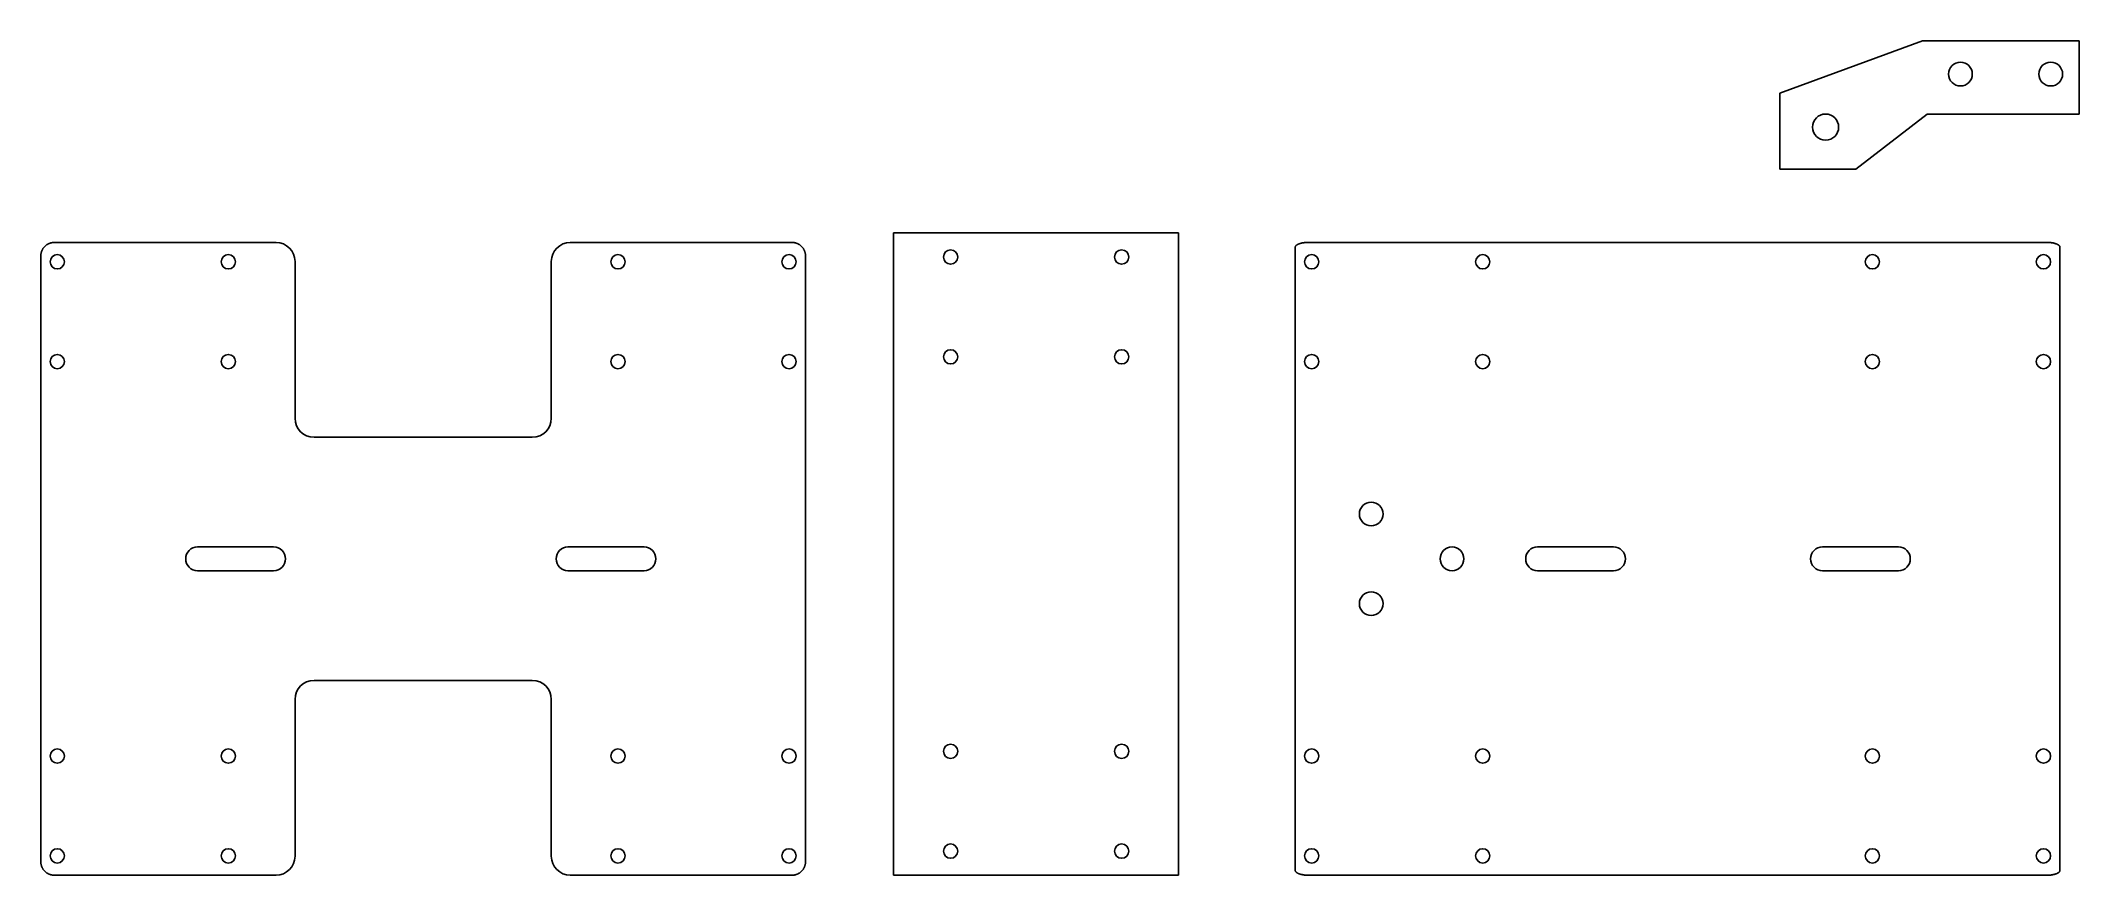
# Model space of a CAD drawing. Extents: x 221 to 650, y -425 to -249.
import ezdxf

# ---------------------------------------------------------------- set-up
doc = ezdxf.new("R2010")
doc.units = 0
doc.layers.add('ASSEMBLY', color=7, linetype='CONTINUOUS')
doc.layers.add('PLATFORM$CURVES', color=7, linetype='CONTINUOUS')

msp = doc.modelspace()

# ---------------------------------------------------------------- linework, layer by layer
at = {"layer": 'ASSEMBLY'}
for p, q in [((587, -260.43, 5.5), (617, -249.43, 5.5)), ((617, -249.43, 5.5), (650, -249.43, 5.5)), ((650, -249.43, 5.5), (650, -264.84, 5.5)), ((587, -276.43, 5.5), (587, -260.43, 5.5)), ((618, -264.84, 5.5), (603, -276.43, 5.5)), ((650, -264.84, 5.5), (618, -264.84, 5.5)), ((603, -276.43, 5.5), (587, -276.43, 5.5)), ((460.47, -289.86), (400.47, -289.86)), ((400.47, -289.86), (400.47, -425)), ((460.47, -425), (460.47, -289.86)), ((221.01, -294.46), (221, -294.56)), ((221, -294.56), (221, -294.66)), ((221, -294.66), (221, -294.76)), ((221, -294.76), (221, -294.86)), ((221, -294.86), (221, -422)), ((221.02, -294.36), (221.01, -294.46)), ((221.03, -294.26), (221.02, -294.36)), ((221.05, -294.16), (221.03, -294.26)), ((221.07, -294.07), (221.05, -294.16)), ((221.09, -293.97), (221.07, -294.07)), ((221.12, -293.87), (221.09, -293.97)), ((221.15, -293.78), (221.12, -293.87)), ((221.18, -293.69), (221.15, -293.78)), ((221.22, -293.59), (221.18, -293.69)), ((221.26, -293.5), (221.22, -293.59)), ((221.3, -293.41), (221.26, -293.5)), ((221.35, -293.33), (221.3, -293.41)), ((221.4, -293.24), (221.35, -293.33)), ((221.45, -293.16), (221.4, -293.24)), ((221.51, -293.07), (221.45, -293.16)), ((221.57, -292.99), (221.51, -293.07)), ((221.63, -292.92), (221.57, -292.99)), ((221.69, -292.84), (221.63, -292.92)), ((221.76, -292.77), (221.69, -292.84)), ((221.82, -292.69), (221.76, -292.77)), ((221.9, -292.62), (221.82, -292.69)), ((221.97, -292.56), (221.9, -292.62)), ((222.05, -292.49), (221.97, -292.56)), ((222.12, -292.43), (222.05, -292.49)), ((222.2, -292.37), (222.12, -292.43)), ((222.29, -292.32), (222.2, -292.37)), ((222.37, -292.26), (222.29, -292.32)), ((222.45, -292.21), (222.37, -292.26)), ((222.54, -292.17), (222.45, -292.21)), ((222.63, -292.12), (222.54, -292.17)), ((222.72, -292.08), (222.63, -292.12)), ((222.81, -292.05), (222.72, -292.08)), ((222.91, -292.01), (222.81, -292.05)), ((223, -291.98), (222.91, -292.01)), ((223.1, -291.95), (223, -291.98)), ((223.19, -291.93), (223.1, -291.95)), ((223.29, -291.91), (223.19, -291.93)), ((223.39, -291.89), (223.29, -291.91)), ((223.48, -291.87), (223.39, -291.89)), ((223.58, -291.86), (223.48, -291.87)), ((223.68, -291.86), (223.58, -291.86)), ((270.51, -291.86), (223.68, -291.86)), ((274.51, -328.86), (274.51, -295.86)), ((328.44, -295.86), (328.44, -328.86)), ((379.27, -291.86), (332.44, -291.86)), ((379.36, -291.86), (379.27, -291.86)), ((379.46, -291.87), (379.36, -291.86)), ((379.56, -291.89), (379.46, -291.87)), ((379.66, -291.91), (379.56, -291.89)), ((379.76, -291.93), (379.66, -291.91)), ((379.85, -291.95), (379.76, -291.93)), ((379.95, -291.98), (379.85, -291.95)), ((380.04, -292.01), (379.95, -291.98)), ((380.13, -292.05), (380.04, -292.01)), ((380.23, -292.08), (380.13, -292.05)), ((380.32, -292.12), (380.23, -292.08)), ((380.41, -292.17), (380.32, -292.12)), ((380.49, -292.21), (380.41, -292.17)), ((380.58, -292.26), (380.49, -292.21)), ((380.66, -292.32), (380.58, -292.26)), ((380.75, -292.37), (380.66, -292.32)), ((380.83, -292.43), (380.75, -292.37)), ((380.9, -292.49), (380.83, -292.43)), ((380.98, -292.56), (380.9, -292.49)), ((381.05, -292.62), (380.98, -292.56)), ((381.12, -292.69), (381.05, -292.62)), ((381.19, -292.77), (381.12, -292.69)), ((381.26, -292.84), (381.19, -292.77)), ((381.32, -292.92), (381.26, -292.84)), ((381.38, -292.99), (381.32, -292.92)), ((381.44, -293.07), (381.38, -292.99)), ((381.5, -293.16), (381.44, -293.07)), ((381.55, -293.24), (381.5, -293.16)), ((381.6, -293.33), (381.55, -293.24)), ((381.64, -293.41), (381.6, -293.33)), ((381.69, -293.5), (381.64, -293.41)), ((381.73, -293.59), (381.69, -293.5)), ((381.76, -293.69), (381.73, -293.59)), ((381.8, -293.78), (381.76, -293.69)), ((381.83, -293.87), (381.8, -293.78)), ((381.86, -293.97), (381.83, -293.87)), ((381.88, -294.07), (381.86, -293.97)), ((381.9, -294.16), (381.88, -294.07)), ((381.92, -294.26), (381.9, -294.16)), ((381.93, -294.36), (381.92, -294.26)), ((381.94, -294.46), (381.93, -294.36)), ((381.95, -294.56), (381.94, -294.46)), ((381.95, -294.66), (381.95, -294.56)), ((381.95, -294.76), (381.95, -294.66)), ((381.95, -294.86), (381.95, -294.76)), ((381.95, -422), (381.95, -294.86)), ((485.01, -292.82), (485, -292.83)), ((485, -292.83), (485, -292.84)), ((485, -292.84), (485, -292.85)), ((485, -292.85), (485, -292.86)), ((485, -292.86), (485, -292.87)), ((485, -292.87), (485, -292.89)), ((485, -292.89), (485, -423.97)), ((485.02, -292.77), (485.01, -292.78)), ((485.01, -292.78), (485.01, -292.79)), ((485.01, -292.79), (485.01, -292.81)), ((485.01, -292.81), (485.01, -292.82)), ((485.03, -292.73), (485.02, -292.75)), ((485.02, -292.75), (485.02, -292.76)), ((485.02, -292.76), (485.02, -292.77)), ((485.04, -292.71), (485.03, -292.72)), ((485.03, -292.72), (485.03, -292.73)), ((485.05, -292.69), (485.04, -292.7)), ((485.04, -292.7), (485.04, -292.71)), ((485.06, -292.67), (485.05, -292.69)), ((485.07, -292.65), (485.06, -292.66)), ((485.06, -292.66), (485.06, -292.67)), ((485.08, -292.64), (485.07, -292.65)), ((485.09, -292.63), (485.08, -292.64)), ((485.1, -292.6), (485.09, -292.61)), ((485.09, -292.61), (485.09, -292.63)), ((485.11, -292.59), (485.1, -292.6)), ((485.12, -292.58), (485.11, -292.59)), ((485.13, -292.57), (485.12, -292.58)), ((485.14, -292.55), (485.13, -292.57)), ((485.15, -292.54), (485.14, -292.55)), ((485.16, -292.53), (485.15, -292.54)), ((485.18, -292.52), (485.16, -292.53)), ((485.19, -292.51), (485.18, -292.52)), ((485.2, -292.49), (485.19, -292.51)), ((485.21, -292.48), (485.2, -292.49)), ((485.24, -292.46), (485.21, -292.48)), ((485.27, -292.44), (485.24, -292.46)), ((485.3, -292.41), (485.27, -292.44)), ((485.33, -292.39), (485.3, -292.41)), ((485.37, -292.37), (485.33, -292.39)), ((485.4, -292.34), (485.37, -292.37)), ((485.44, -292.32), (485.4, -292.34)), ((485.48, -292.3), (485.44, -292.32)), ((485.52, -292.28), (485.48, -292.3)), ((485.56, -292.26), (485.52, -292.28)), ((485.6, -292.24), (485.56, -292.26)), ((485.64, -292.22), (485.6, -292.24)), ((485.69, -292.2), (485.64, -292.22)), ((485.74, -292.18), (485.69, -292.2)), ((485.79, -292.16), (485.74, -292.18)), ((485.89, -292.12), (485.79, -292.16)), ((485.99, -292.09), (485.89, -292.12)), ((486.1, -292.05), (485.99, -292.09)), ((486.21, -292.02), (486.1, -292.05)), ((486.33, -292), (486.21, -292.02)), ((486.45, -291.97), (486.33, -292)), ((486.57, -291.95), (486.45, -291.97)), ((486.7, -291.93), (486.57, -291.95)), ((486.82, -291.91), (486.7, -291.93)), ((486.94, -291.89), (486.82, -291.91)), ((487.07, -291.88), (486.94, -291.89)), ((487.19, -291.87), (487.07, -291.88)), ((487.32, -291.86), (487.19, -291.87)), ((487.44, -291.86), (487.32, -291.86)), ((487.68, -291.86), (487.44, -291.86)), ((643.27, -291.86), (487.68, -291.86)), ((643.51, -291.86), (643.27, -291.86)), ((643.63, -291.86), (643.51, -291.86)), ((643.75, -291.87), (643.63, -291.86)), ((643.88, -291.88), (643.75, -291.87)), ((644, -291.89), (643.88, -291.88)), ((644.13, -291.91), (644, -291.89)), ((644.25, -291.93), (644.13, -291.91)), ((644.38, -291.95), (644.25, -291.93)), ((644.5, -291.97), (644.38, -291.95)), ((644.62, -292), (644.5, -291.97)), ((644.73, -292.02), (644.62, -292)), ((644.85, -292.05), (644.73, -292.02)), ((644.96, -292.09), (644.85, -292.05)), ((645.06, -292.12), (644.96, -292.09)), ((645.16, -292.16), (645.06, -292.12)), ((645.21, -292.18), (645.16, -292.16)), ((645.26, -292.2), (645.21, -292.18)), ((645.3, -292.22), (645.26, -292.2)), ((645.35, -292.24), (645.3, -292.22)), ((645.39, -292.26), (645.35, -292.24)), ((645.43, -292.28), (645.39, -292.26)), ((645.47, -292.3), (645.43, -292.28)), ((645.51, -292.32), (645.47, -292.3)), ((645.55, -292.34), (645.51, -292.32)), ((645.58, -292.37), (645.55, -292.34)), ((645.62, -292.39), (645.58, -292.37)), ((645.65, -292.41), (645.62, -292.39)), ((645.68, -292.44), (645.65, -292.41)), ((645.71, -292.46), (645.68, -292.44)), ((645.73, -292.48), (645.71, -292.46)), ((645.75, -292.49), (645.73, -292.48)), ((645.76, -292.51), (645.75, -292.49)), ((645.77, -292.52), (645.76, -292.51)), ((645.78, -292.53), (645.77, -292.52)), ((645.79, -292.54), (645.78, -292.53)), ((645.81, -292.55), (645.79, -292.54)), ((645.82, -292.57), (645.81, -292.55)), ((645.83, -292.58), (645.82, -292.57)), ((645.84, -292.59), (645.83, -292.58)), ((645.84, -292.6), (645.84, -292.59)), ((645.85, -292.61), (645.84, -292.6)), ((645.86, -292.63), (645.85, -292.61)), ((645.87, -292.64), (645.86, -292.63)), ((645.88, -292.65), (645.87, -292.64)), ((645.88, -292.66), (645.88, -292.65)), ((645.89, -292.67), (645.88, -292.66)), ((645.9, -292.69), (645.89, -292.67)), ((645.9, -292.7), (645.9, -292.69)), ((645.91, -292.71), (645.9, -292.7)), ((645.91, -292.72), (645.91, -292.71)), ((645.92, -292.73), (645.91, -292.72)), ((645.92, -292.75), (645.92, -292.73)), ((645.93, -292.76), (645.92, -292.75)), ((645.93, -292.77), (645.93, -292.76)), ((645.93, -292.78), (645.93, -292.77)), ((645.94, -292.79), (645.93, -292.78)), ((645.94, -292.81), (645.94, -292.79)), ((645.94, -292.82), (645.94, -292.81)), ((645.94, -292.83), (645.94, -292.82)), ((645.95, -292.84), (645.94, -292.83)), ((645.95, -292.85), (645.95, -292.84)), ((645.95, -292.86), (645.95, -292.85)), ((645.95, -292.87), (645.95, -292.86)), ((645.95, -292.89), (645.95, -292.87)), ((645.95, -423.97), (645.95, -292.89)), ((324.44, -332.86), (278.51, -332.86)), ((270, -355.93), (254, -355.93)), ((331.95, -355.93), (347.95, -355.93)), ((552, -355.93), (536, -355.93)), ((595.95, -355.93), (611.95, -355.93)), ((254, -360.93), (270, -360.93)), ((347.95, -360.93), (331.95, -360.93)), ((536, -360.93), (552, -360.93)), ((611.95, -360.93), (595.95, -360.93)), ((278.51, -384), (324.44, -384)), ((274.51, -421), (274.51, -388)), ((328.44, -388), (328.44, -421)), ((221, -422), (221, -422.1)), ((221, -422.1), (221, -422.2)), ((221, -422.2), (221, -422.3)), ((221, -422.3), (221.01, -422.4)), ((221.01, -422.4), (221.02, -422.5)), ((221.02, -422.5), (221.03, -422.59)), ((221.03, -422.59), (221.05, -422.69)), ((221.05, -422.69), (221.07, -422.79)), ((221.07, -422.79), (221.09, -422.88)), ((221.09, -422.88), (221.12, -422.98)), ((221.12, -422.98), (221.15, -423.07)), ((221.15, -423.07), (221.18, -423.17)), ((221.18, -423.17), (221.22, -423.26)), ((221.22, -423.26), (221.26, -423.35)), ((221.26, -423.35), (221.3, -423.44)), ((221.3, -423.44), (221.35, -423.53)), ((221.35, -423.53), (221.4, -423.61)), ((221.4, -423.61), (221.45, -423.7)), ((221.45, -423.7), (221.51, -423.78)), ((221.51, -423.78), (221.57, -423.86)), ((221.57, -423.86), (221.63, -423.94)), ((221.63, -423.94), (221.69, -424.02)), ((221.69, -424.02), (221.76, -424.09)), ((221.76, -424.09), (221.82, -424.16)), ((221.82, -424.16), (221.9, -424.23)), ((221.9, -424.23), (221.97, -424.3)), ((221.97, -424.3), (222.05, -424.36)), ((222.05, -424.36), (222.12, -424.42)), ((222.12, -424.42), (222.2, -424.48)), ((222.2, -424.48), (222.29, -424.54)), ((222.29, -424.54), (222.37, -424.59)), ((222.37, -424.59), (222.45, -424.64)), ((222.45, -424.64), (222.54, -424.69)), ((222.54, -424.69), (222.63, -424.73)), ((380.32, -424.73), (380.41, -424.69)), ((380.41, -424.69), (380.49, -424.64)), ((380.49, -424.64), (380.58, -424.59)), ((380.58, -424.59), (380.66, -424.54)), ((380.66, -424.54), (380.75, -424.48)), ((380.75, -424.48), (380.83, -424.42)), ((380.83, -424.42), (380.9, -424.36)), ((380.9, -424.36), (380.98, -424.3)), ((380.98, -424.3), (381.05, -424.23)), ((381.05, -424.23), (381.12, -424.16)), ((381.12, -424.16), (381.19, -424.09)), ((381.19, -424.09), (381.26, -424.02)), ((381.26, -424.02), (381.32, -423.94)), ((381.32, -423.94), (381.38, -423.86)), ((381.38, -423.86), (381.44, -423.78)), ((381.44, -423.78), (381.5, -423.7)), ((381.5, -423.7), (381.55, -423.61)), ((381.55, -423.61), (381.6, -423.53)), ((381.6, -423.53), (381.64, -423.44)), ((381.64, -423.44), (381.69, -423.35)), ((381.69, -423.35), (381.73, -423.26)), ((381.73, -423.26), (381.76, -423.17)), ((381.76, -423.17), (381.8, -423.07)), ((381.8, -423.07), (381.83, -422.98)), ((381.83, -422.98), (381.86, -422.88)), ((381.86, -422.88), (381.88, -422.79)), ((381.88, -422.79), (381.9, -422.69)), ((381.9, -422.69), (381.92, -422.59)), ((381.92, -422.59), (381.93, -422.5)), ((381.93, -422.5), (381.94, -422.4)), ((381.94, -422.4), (381.95, -422.3)), ((381.95, -422.1), (381.95, -422)), ((381.95, -422.2), (381.95, -422.1)), ((381.95, -422.3), (381.95, -422.2)), ((485, -423.97), (485, -423.98)), ((485, -423.98), (485, -423.99)), ((485, -423.99), (485, -424)), ((485, -424), (485, -424.01)), ((485, -424.01), (485, -424.03)), ((485, -424.03), (485.01, -424.04)), ((485.01, -424.04), (485.01, -424.05)), ((485.01, -424.05), (485.01, -424.06)), ((485.01, -424.06), (485.01, -424.07)), ((485.01, -424.07), (485.02, -424.09)), ((485.02, -424.09), (485.02, -424.1)), ((485.02, -424.1), (485.02, -424.11)), ((485.02, -424.11), (485.03, -424.12)), ((485.03, -424.12), (485.03, -424.13)), ((485.03, -424.13), (485.04, -424.14)), ((485.04, -424.14), (485.04, -424.16)), ((485.04, -424.16), (485.05, -424.17)), ((485.05, -424.17), (485.06, -424.18)), ((485.06, -424.18), (485.06, -424.19)), ((485.06, -424.19), (485.07, -424.2)), ((485.07, -424.2), (485.08, -424.22)), ((485.08, -424.22), (485.09, -424.23)), ((485.09, -424.23), (485.09, -424.24)), ((485.09, -424.24), (485.1, -424.25)), ((485.1, -424.25), (485.11, -424.26)), ((485.11, -424.26), (485.12, -424.28)), ((485.12, -424.28), (485.13, -424.29)), ((485.13, -424.29), (485.14, -424.3)), ((485.14, -424.3), (485.15, -424.31)), ((485.15, -424.31), (485.16, -424.32)), ((485.16, -424.32), (485.18, -424.34)), ((485.18, -424.34), (485.19, -424.35)), ((485.19, -424.35), (485.2, -424.36)), ((485.2, -424.36), (485.21, -424.37)), ((485.21, -424.37), (485.24, -424.4)), ((485.24, -424.4), (485.27, -424.42)), ((485.27, -424.42), (485.3, -424.44)), ((485.3, -424.44), (485.33, -424.47)), ((485.33, -424.47), (485.37, -424.49)), ((485.37, -424.49), (485.4, -424.51)), ((485.4, -424.51), (485.44, -424.53)), ((485.44, -424.53), (485.48, -424.56)), ((485.48, -424.56), (485.52, -424.58)), ((485.52, -424.58), (485.56, -424.6)), ((485.56, -424.6), (485.6, -424.62)), ((485.6, -424.62), (485.64, -424.64)), ((485.64, -424.64), (485.69, -424.66)), ((485.69, -424.66), (485.74, -424.68)), ((485.74, -424.68), (485.79, -424.7)), ((485.79, -424.7), (485.89, -424.73)), ((645.06, -424.73), (645.16, -424.7)), ((645.16, -424.7), (645.21, -424.68)), ((645.21, -424.68), (645.26, -424.66)), ((645.26, -424.66), (645.3, -424.64)), ((645.3, -424.64), (645.35, -424.62)), ((645.35, -424.62), (645.39, -424.6)), ((645.39, -424.6), (645.43, -424.58)), ((645.43, -424.58), (645.47, -424.56)), ((645.47, -424.56), (645.51, -424.53)), ((645.51, -424.53), (645.55, -424.51)), ((645.55, -424.51), (645.58, -424.49)), ((645.58, -424.49), (645.62, -424.47)), ((645.62, -424.47), (645.65, -424.44)), ((645.65, -424.44), (645.68, -424.42)), ((645.68, -424.42), (645.71, -424.4)), ((645.71, -424.4), (645.73, -424.37)), ((645.73, -424.37), (645.75, -424.36)), ((645.75, -424.36), (645.76, -424.35)), ((645.76, -424.35), (645.77, -424.34)), ((645.77, -424.34), (645.78, -424.32)), ((645.78, -424.32), (645.79, -424.31)), ((645.79, -424.31), (645.81, -424.3)), ((645.81, -424.3), (645.82, -424.29)), ((645.82, -424.29), (645.83, -424.28)), ((645.83, -424.28), (645.84, -424.26)), ((645.84, -424.25), (645.85, -424.24)), ((645.84, -424.26), (645.84, -424.25)), ((645.85, -424.24), (645.86, -424.23)), ((645.86, -424.23), (645.87, -424.22)), ((645.87, -424.22), (645.88, -424.2)), ((645.88, -424.19), (645.89, -424.18)), ((645.88, -424.2), (645.88, -424.19)), ((645.89, -424.18), (645.9, -424.17)), ((645.9, -424.16), (645.91, -424.14)), ((645.9, -424.17), (645.9, -424.16)), ((645.91, -424.13), (645.92, -424.12)), ((645.91, -424.14), (645.91, -424.13)), ((645.92, -424.11), (645.93, -424.1)), ((645.92, -424.12), (645.92, -424.11)), ((645.93, -424.07), (645.94, -424.06)), ((645.93, -424.09), (645.93, -424.07)), ((645.93, -424.1), (645.93, -424.09)), ((645.94, -424.03), (645.95, -424.01)), ((645.94, -424.04), (645.94, -424.03)), ((645.94, -424.05), (645.94, -424.04)), ((645.94, -424.06), (645.94, -424.05)), ((645.95, -423.98), (645.95, -423.97)), ((645.95, -423.99), (645.95, -423.98)), ((645.95, -424), (645.95, -423.99)), ((645.95, -424.01), (645.95, -424)), ((222.63, -424.73), (222.72, -424.77)), ((222.72, -424.77), (222.81, -424.81)), ((222.81, -424.81), (222.91, -424.84)), ((222.91, -424.84), (223, -424.88)), ((223, -424.88), (223.1, -424.9)), ((223.1, -424.9), (223.19, -424.93)), ((223.19, -424.93), (223.29, -424.95)), ((223.29, -424.95), (223.39, -424.97)), ((223.39, -424.97), (223.48, -424.98)), ((223.48, -424.98), (223.58, -424.99)), ((223.58, -424.99), (223.68, -425)), ((223.68, -425), (270.51, -425)), ((332.44, -425), (379.27, -425)), ((379.27, -425), (379.36, -424.99)), ((379.36, -424.99), (379.46, -424.98)), ((379.46, -424.98), (379.56, -424.97)), ((379.56, -424.97), (379.66, -424.95)), ((379.66, -424.95), (379.76, -424.93)), ((379.76, -424.93), (379.85, -424.9)), ((379.85, -424.9), (379.95, -424.88)), ((379.95, -424.88), (380.04, -424.84)), ((380.04, -424.84), (380.13, -424.81)), ((380.13, -424.81), (380.23, -424.77)), ((380.23, -424.77), (380.32, -424.73)), ((400.47, -425), (460.47, -425)), ((485.89, -424.73), (485.99, -424.77)), ((485.99, -424.77), (486.1, -424.8)), ((486.1, -424.8), (486.21, -424.83)), ((486.21, -424.83), (486.33, -424.86)), ((486.33, -424.86), (486.45, -424.88)), ((486.45, -424.88), (486.57, -424.91)), ((486.57, -424.91), (486.7, -424.93)), ((486.7, -424.93), (486.82, -424.95)), ((486.82, -424.95), (486.94, -424.96)), ((486.94, -424.96), (487.07, -424.97)), ((487.07, -424.97), (487.19, -424.98)), ((487.19, -424.98), (487.32, -424.99)), ((487.32, -424.99), (487.44, -425)), ((487.44, -425), (487.68, -425)), ((487.68, -425), (643.27, -425)), ((643.27, -425), (643.51, -425)), ((643.51, -425), (643.63, -424.99)), ((643.63, -424.99), (643.75, -424.98)), ((643.75, -424.98), (643.88, -424.97)), ((643.88, -424.97), (644, -424.96)), ((644, -424.96), (644.13, -424.95)), ((644.13, -424.95), (644.25, -424.93)), ((644.25, -424.93), (644.38, -424.91)), ((644.38, -424.91), (644.5, -424.88)), ((644.5, -424.88), (644.62, -424.86)), ((644.62, -424.86), (644.73, -424.83)), ((644.73, -424.83), (644.85, -424.8)), ((644.85, -424.8), (644.96, -424.77)), ((644.96, -424.77), (645.06, -424.73))]:
    msp.add_line(p, q, dxfattribs=at)
for centre, radius in [((625, -256.43, 5.5), 2.5), ((644, -256.43, 5.5), 2.5), ((596.62, -267.59, 5.5), 2.75), ((501, -349, -0.42), 2.5), ((518, -358.43, -0.42), 2.5), ((501, -367.86, -0.42), 2.5)]:
    msp.add_circle(centre, radius, dxfattribs=at)
for centre, radius, start, end in [((270.51, -295.86), 4, 0, 90), ((332.44, -295.86), 4, 90, 180), ((254, -358.43), 2.5, 90, 270), ((270, -358.43), 2.5, 270, 90), ((536, -358.43), 2.5, 90, 270), ((552, -358.43), 2.5, 270, 90), ((270.51, -421), 4, 270, 0), ((332.44, -421), 4, 180, 270)]:
    msp.add_arc(centre, radius, start, end, dxfattribs=at)
at = {"layer": 'ASSEMBLY', "extrusion": (0, 0, -1)}
for centre, radius, start, end in [((-278.51, -328.86), 4, 270, 0), ((-324.44, -328.86), 4, 180, 270), ((-331.95, -358.43), 2.5, 270, 90), ((-347.95, -358.43), 2.5, 90, 270), ((-595.95, -358.43), 2.5, 270, 90), ((-611.95, -358.43), 2.5, 90, 270), ((-278.51, -388), 4, 0, 90), ((-324.44, -388), 4, 90, 180)]:
    msp.add_arc(centre, radius, start, end, dxfattribs=at)
at = {"layer": 'PLATFORM$CURVES', "color": 1, "extrusion": (0, 0, -1)}
for centre in [(-224.47, -295.93), (-342.47, -295.93), (-412.47, -294.93), (-488.47, -295.93), (-606.47, -295.93), (-342.47, -316.93), (-378.47, -316.93), (-606.47, -316.93), (-642.47, -316.93), (-224.47, -399.93), (-260.47, -399.93), (-412.47, -398.93), (-448.47, -398.93), (-488.47, -399.93), (-524.47, -399.93), (-260.47, -420.93), (-378.47, -420.93), (-448.47, -419.93), (-524.47, -420.93), (-642.47, -420.93)]:
    msp.add_circle(centre, 1.5, dxfattribs=at)
at = {"layer": 'PLATFORM$CURVES', "color": 1}
for centre in [(260.47, -295.93), (378.47, -295.93), (448.47, -294.93), (524.47, -295.93), (642.47, -295.93), (224.47, -316.93), (260.47, -316.93), (412.47, -315.93), (448.47, -315.93), (488.47, -316.93), (524.47, -316.93), (342.47, -399.93), (378.47, -399.93), (606.47, -399.93), (642.47, -399.93), (224.47, -420.93), (342.47, -420.93), (412.47, -419.93), (488.47, -420.93), (606.47, -420.93)]:
    msp.add_circle(centre, 1.5, dxfattribs=at)

doc.saveas('drawing.dxf')
